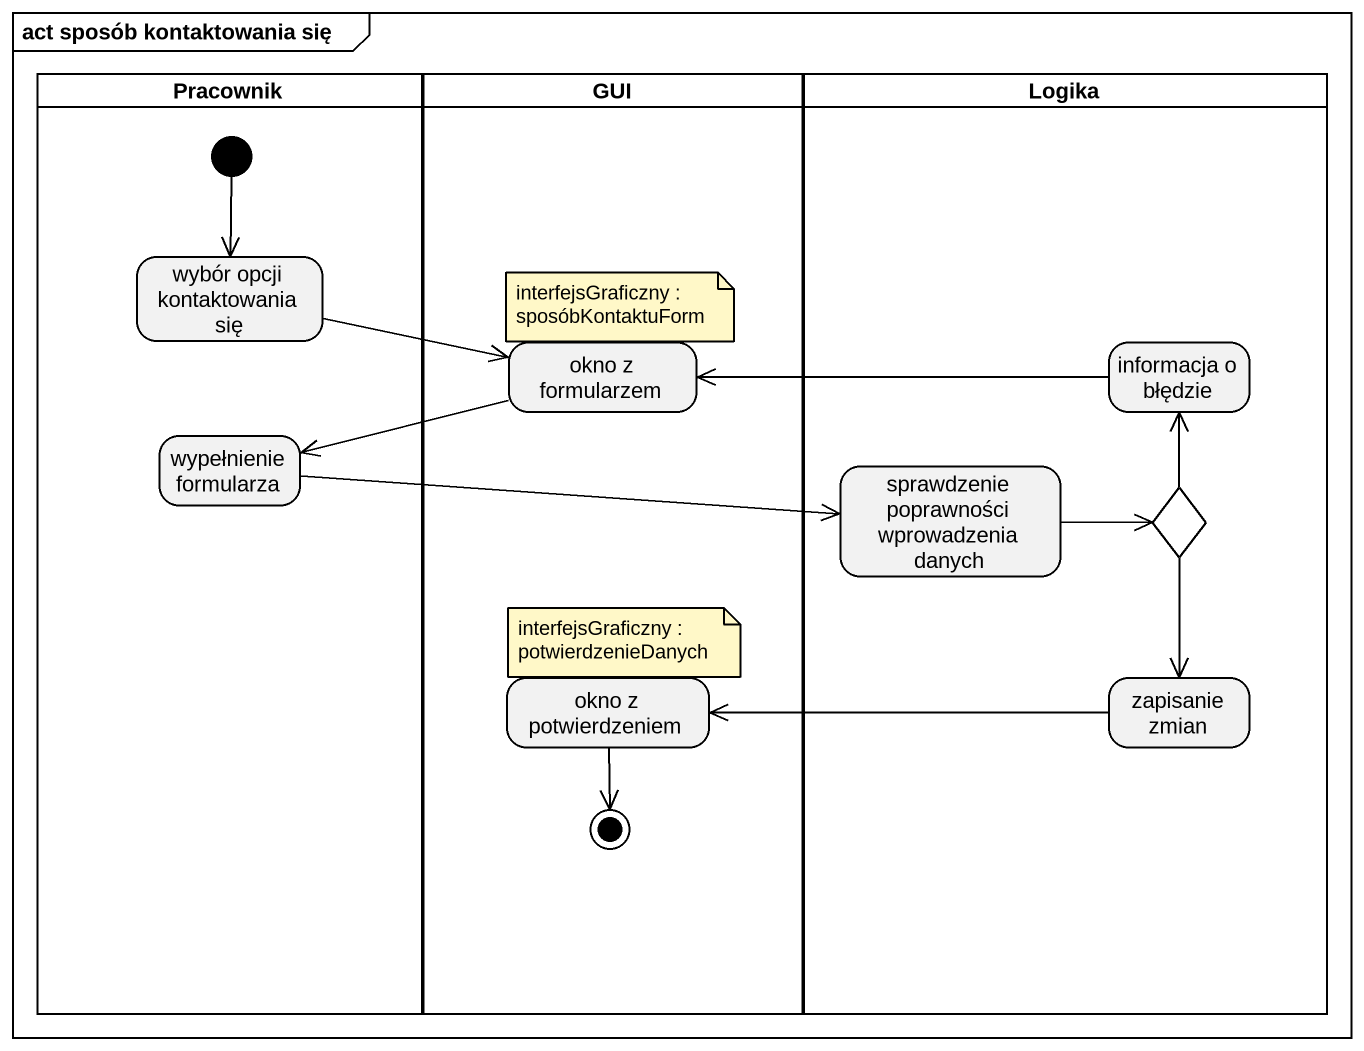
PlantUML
@startuml
mainframe act sposób kontaktowania się
hide empty description
state Pracownik <<partition>> {
  state "wybór opcji kontaktowania się" as wybór_opcji_kontaktowania
  state "wypełnienie formularza" as wypełnienie_formularza
  [*] --> wybór_opcji_kontaktowania
}
state GUI <<partition>> {
  state "okno z formularzem" as okno_z_formularzem
  state "okno z potwierdzeniem" as okno_z_potwierdzeniem
  okno_z_potwierdzeniem --> [*]
}
state Logika <<partition>> {
  state "informacja o błędzie" as informacja_o_błędzie
  state "sprawdzenie poprawności wprowadzenia danych" as sprawdzenie_poprawności
  state choice1 <<choice>>
  state "zapisanie zmian" as zapisanie_zmian
}
wybór_opcji_kontaktowania -right-> okno_z_formularzem
okno_z_formularzem -left-> wypełnienie_formularza
informacja_o_błędzie -left-> okno_z_formularzem
wypełnienie_formularza -right-> sprawdzenie_poprawności
sprawdzenie_poprawności -right-> choice1
choice1 -up-> informacja_o_błędzie
choice1 --> zapisanie_zmian
zapisanie_zmian -left-> okno_z_potwierdzeniem
note as N1
  interfejsGraficzny : sposóbKontaktuForm
end note
note as N2
  interfejsGraficzny : potwierdzenieDanych
end note
@enduml
